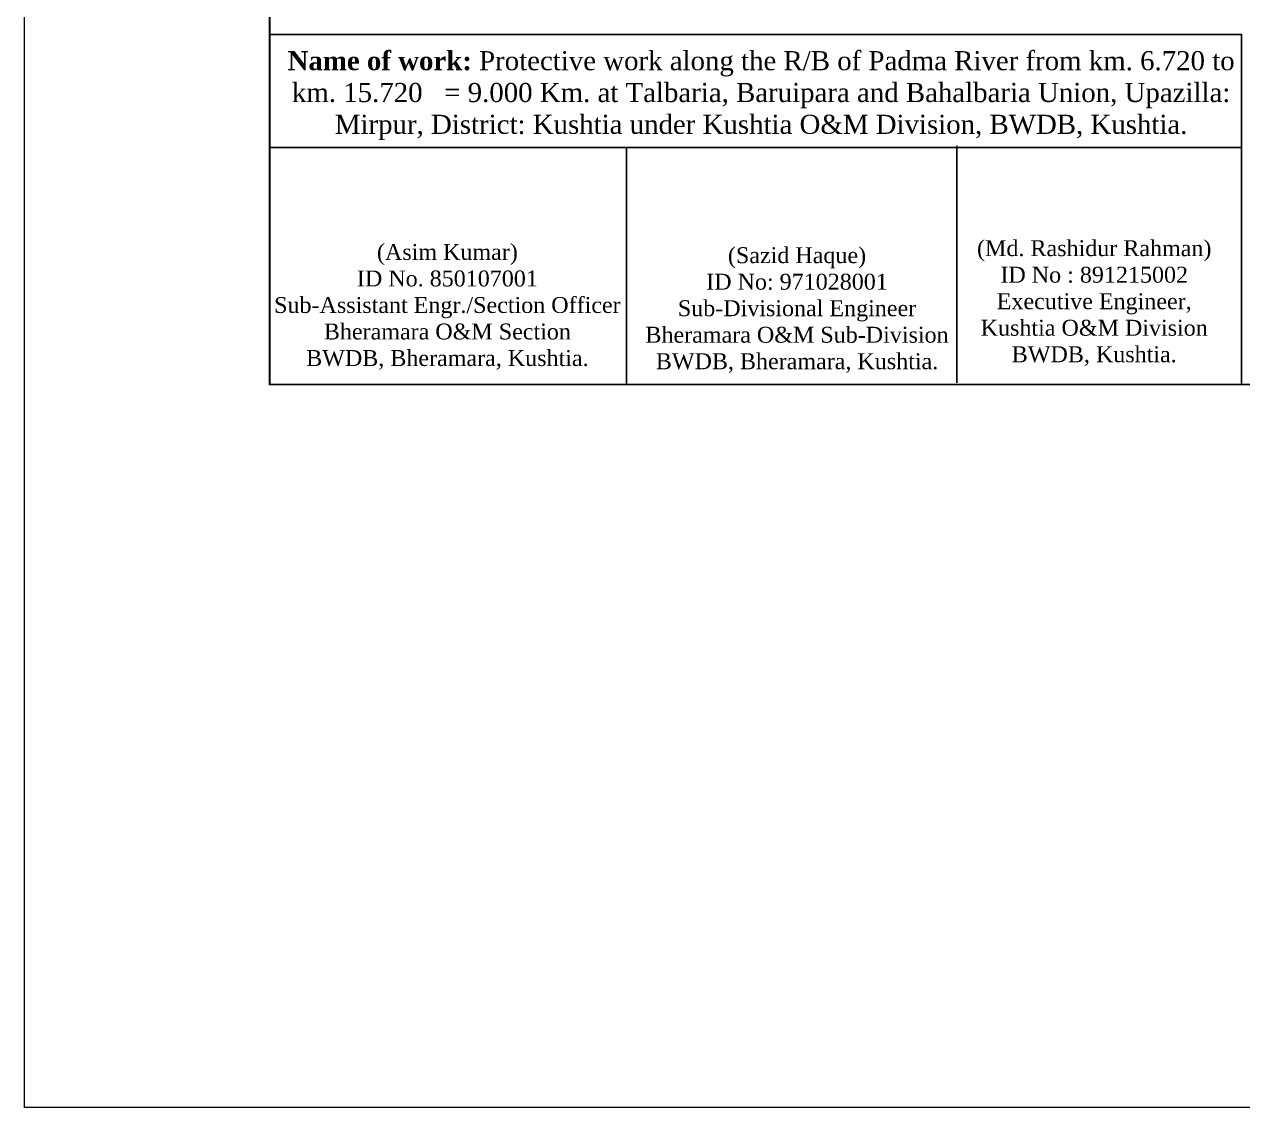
# Model space of a CAD drawing. Header units: inches. Extents: x -885 to 26362, y -28010 to 990.
# Drawn here: x 4256.3 to 4331.4, y -2458.4 to -2391.6 of the extents above; entities that cross this region are included whole.
import ezdxf

# ---------------------------------------------------------------- set-up
doc = ezdxf.new("R2010")
doc.units = ezdxf.units.IN
doc.header["$MEASUREMENT"] = 0
doc.layers.add('Long Section Labels', color=7, linetype='Continuous', lineweight=9)
doc.layers.add('Text', color=7, linetype='Continuous')
doc.styles.add('Text', font='times.ttf', dxfattribs={"height": 240})

msp = doc.modelspace()

# ---------------------------------------------------------------- linework, layer by layer
at = {"layer": 'Long Section Labels'}
msp.add_lwpolyline([(4256.337702, -2308.201254), (4468.71999, -2308.201254), (4468.71999, -2458.37677), (4256.337702, -2458.37677)], close=True, dxfattribs=at)
at = {"layer": 'Text', "const_width": 0.117725}
msp.add_lwpolyline([(4271.455292, -2319.820067), (4411.376772, -2319.820067), (4411.376772, -2413.77649), (4271.455292, -2413.77649)], close=True, dxfattribs=at)
at = {"layer": 'Text'}
msp.add_lwpolyline([(4271.455292, -2413.77649), (4331.364442, -2413.77649), (4331.364442, -2392.182986), (4271.455292, -2392.182986)], close=True, dxfattribs=at)
for points in [[(4313.810806, -2399.05647), (4313.810806, -2413.666613)], [(4271.455292, -2399.166346), (4331.364442, -2399.166346)], [(4293.452431, -2399.166346), (4293.452431, -2413.77649)]]:
    msp.add_lwpolyline(points, dxfattribs=at)

# ---------------------------------------------------------------- texts
at = {"layer": 'Text', "style": 'Text'}
for s, insert, char_height, width, attachment_point in [('{\\fTimes New Roman|b1|i0|c0|p18;Name of work: }Protective work along the R/B of Padma River from km. 6.720 to km. 15.720   = 9.000 Km. at Talbaria, Baruipara and Bahalbaria Union, Upazilla: Mirpur, District: Kushtia under Kushtia O&M Division, BWDB, Kushtia.', (4301.748839, -2393.218023), 1.177249271, 58.53918135, 2), ('(Asim Kumar)\\PID No. 850107001\\PSub-Assistant Engr./Section Officer   \\PBheramara O&M Section\\PBWDB, Bheramara, Kushtia.', (4282.411398, -2408.989566), 0.98104106, 27.56007622, 5), ('{\\H1.786x;(Md. Rashidur Rahman)\\PID No : 891215002\\PExecutive Engineer, \\PKushtia O&M Division \\PBWDB, Kushtia.\\P\\H0.5599x; }', (4322.280509, -2409.359436), 0.54938299, 23.04677639, 5), ('(Sazid Haque)\\PID No: 971028001\\PSub-Divisional Engineer\\PBheramara O&M Sub-Division BWDB, Bheramara, Kushtia.', (4303.961461, -2409.188465), 0.98104106, 21.59935137, 5)]:
    msp.add_mtext(s, dxfattribs=dict(at, insert=insert, char_height=char_height, width=width, attachment_point=attachment_point))

doc.saveas('drawing.dxf')
